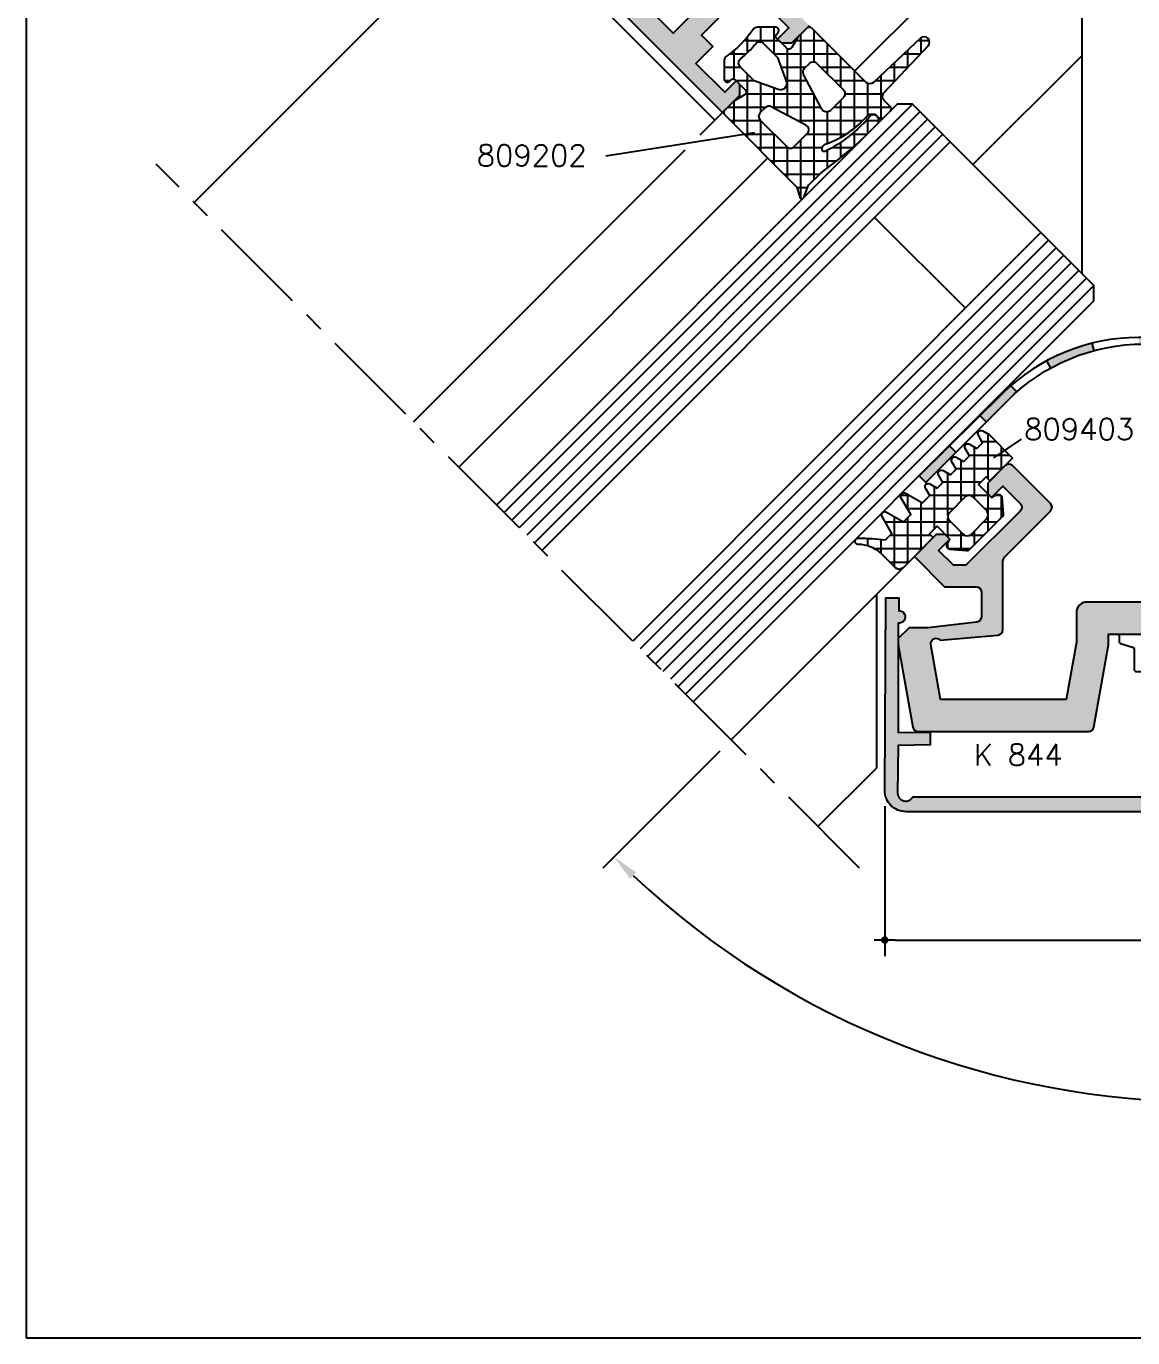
# Model space of a CAD drawing. Extents: x 0 to 4131, y -1600 to 527.
# Drawn here: x 0 to 103.5, y -320 to -197.4 of the extents above; entities that cross this region are included whole.
import ezdxf

# ---------------------------------------------------------------- set-up
doc = ezdxf.new("R2010")
doc.units = 0
doc.header["$LTSCALE"] = 7.5
doc.header["$MEASUREMENT"] = 0
doc.linetypes.add('CENTER', pattern=[2, 1.25, -0.25, 0.25, -0.25])
doc.layers.get('0').update_dxf_attribs({"linetype": 'CONTINUOUS'})
doc.layers.get('DEFPOINTS').update_dxf_attribs({"linetype": 'CONTINUOUS'})
for name, color, linetype in [('ASSI', 1, 'CENTER'), ('FILL', 8, 'CONTINUOUS'), ('FINE', 7, 'CONTINUOUS'), ('GOMMA', 3, 'CONTINUOUS'), ('GROSSA', 4, 'CONTINUOUS'), ('MARCHIO', 7, 'CONTINUOUS'), ('QUOTE', 254, 'CONTINUOUS'), ('TESTO', 2, 'CONTINUOUS'), ('TRATTEGGI', 140, 'CONTINUOUS'), ('VETRO', 6, 'CONTINUOUS'), ('VITERIA', 40, 'CONTINUOUS')]:
    doc.layers.add(name, color=color, linetype=linetype)
doc.styles.get("Standard").update_dxf_attribs({"font": 'romans.shx'})
doc.dimstyles.new('SCALA_1-1$0', dxfattribs={"dimtxt": 2, "dimasz": 1, "dimexe": 1.5, "dimexo": 1.5, "dimgap": 1, "dimtad": 3, "dimdsep": 46, "dimtxsty": 'Standard', "dimblk1": 'PUNTO', "dimblk2": 'PUNTO', "dimsah": 1, "dimcen": 0.09, "dimclrt": 2, "dimadec": 0, "dimazin": 0, "dimtfac": 0.7, "dimtmove": 0, "dimatfit": 3, "dimldrblk": 'PUNTO', "dimfxl": 1, "dimtolj": 2, "dimarcsym": 0})
doc.dimstyles.new('SCALA_1-1$2', dxfattribs={"dimtxt": 2, "dimasz": 2.5, "dimexe": 1.5, "dimexo": 1.5, "dimgap": 1, "dimtad": 3, "dimdec": 0, "dimdsep": 46, "dimtxsty": 'Standard', "dimcen": 0, "dimclrt": 2, "dimaunit": 1, "dimadec": 0, "dimazin": 0, "dimtfac": 0.7, "dimtdec": 4, "dimtmove": 0, "dimatfit": 3, "dimfxl": 1, "dimtolj": 2, "dimarcsym": 0})
pattern_1 = [(90, (6.193382572064079, -320), (-1.25, 2.220446049250313e-16), []), (180, (6.193382572064079, -320), (-2.220446049250313e-16, -1.25), [])]

# ---------------------------------------------------------------- blocks, each defined once
blk = doc.blocks.new('*D109')
at = {"layer": 'DEFPOINTS', "color": 0, "transparency": 16777216}
for p in [(145.2125909436196, -254.8371533728658), (67.33712630085674, -262.6956415871201), (65.92291273848392, -264.1098551494929), (154.4852927202466, -264.1098551494929), (89.98622831255874, -295.2827997031806)]:
    blk.add_point(p, dxfattribs=at)
at = {"layer": 'QUOTE', "color": 0, "lineweight": -2, "transparency": 16777216}
for p, q in [((64.86225256670409, -265.1705153212728), (53.907182429823, -276.1255854581538)), ((155.5459528920265, -265.1705153212728), (166.5010230289078, -276.125585458154))]:
    blk.add_line(p, q, dxfattribs=at)
blk.add_arc((110.2041027293655, -219.8286651586115), 78.11586820745006, 226.8337575418807, 313.166242458119, dxfattribs=at)
at = {"layer": 'QUOTE', "color": 0, "transparency": 16777216}
for points in [[(56.47379528508143, -277.1034830182606), (57.05354629631608, -276.5048736218953), (54.96784260160282, -275.064925286374)], [(163.3546591624147, -276.5048736218955), (163.9344101736493, -277.1034830182608), (165.440362857128, -275.0649252863742)]]:
    blk.add_solid(points, dxfattribs=at)
at = {"layer": 'QUOTE', "color": 2, "transparency": 16777216, "insert": (110.2041027293654, -295.9445333660615), "char_height": 2, "attachment_point": 5}
blk.add_mtext('\\A2;90°', dxfattribs=at)
blk = doc.blocks.new('PUNTO')
blk.add_line((-1, 0), (1, 0))
at = {"const_width": 0.35}
blk.add_lwpolyline([(-0.1750000000000114, 0, 1), (0.1750000000000114, 0, 1)], format="xyb", close=True, dxfattribs=at)
blk = doc.blocks.new('*D110')
at = {"layer": 'DEFPOINTS', "color": 0, "transparency": 16777216}
for p in [(80.28625047728025, -268.8279502957561), (140.2937155042933, -268.8279502957561), (140.2937155042933, -282.8332158283471)]:
    blk.add_point(p, dxfattribs=at)
at = {"layer": 'QUOTE', "color": 0, "lineweight": -2, "transparency": 16777216}
for p, q in [((80.28625047728025, -270.3279502957561), (80.28625047728025, -284.3332158283471)), ((140.2937155042933, -270.3279502957561), (140.2937155042933, -284.3332158283471)), ((81.28625047728025, -282.8332158283471), (139.2937155042933, -282.8332158283471))]:
    blk.add_line(p, q, dxfattribs=at)
at = {"layer": 'QUOTE', "color": 0, "lineweight": -2, "transparency": 16777216, "rotation": 180}
blk.add_blockref('PUNTO', (80.28625047728025, -282.8332158283471), dxfattribs=at)
at = {"layer": 'QUOTE', "color": 0, "lineweight": -2, "transparency": 16777216}
blk.add_blockref('PUNTO', (140.2937155042933, -282.8332158283471), dxfattribs=at)
at = {"layer": 'QUOTE', "color": 2, "transparency": 16777216, "insert": (110.2899829907868, -280.8332158283471), "char_height": 2, "attachment_point": 5}
blk.add_mtext('\\A2;60', dxfattribs=at)

msp = doc.modelspace()

# ---------------------------------------------------------------- hatches: boundary and pattern name
at = {"layer": 'FILL'}
h = msp.add_hatch(color=253, dxfattribs=at)
edge = h.paths.add_edge_path(flags=16)
edge.add_line((82.60410272935997, -183.1057898000312), (82.60410272936008, -175.6205084257928))
edge.add_line((82.60410272936008, -175.6205084257928), (76.06425784408032, -169.0806635405131))
edge.add_line((76.06425784408032, -169.0806635405131), (71.11451037577456, -174.0304110088189))
edge.add_line((71.11451037577456, -174.0304110088189), (80.89699594817341, -183.8128965812178))
edge.add_arc((81.60410272935997, -183.1057898000312), 1.000000000000008, 225, 360)
edge = h.paths.add_edge_path(flags=16)
edge.add_arc((81.60410272936019, -142.3261781519196), 1, 0, 135)
edge.add_line((80.89699594817364, -141.6190713707331), (42.47596720386071, -180.0401001150463))
edge.add_line((42.47596720386071, -180.0401001150463), (52.37618066800223, -189.9403135791877))
edge.add_line((52.37618066800223, -189.9403135791877), (82.60410272936019, -159.7123915172603))
edge.add_line((82.60410272936019, -159.7123915172603), (82.60410272936019, -142.3261781519196))
edge = h.paths.add_edge_path()
edge.add_arc((97.25410272936017, -186.5966627652919), 1, 270, 360)
edge.add_line((98.25410272936017, -186.5966627652919), (98.25410272936017, -179.0966627652918))
edge.add_line((98.25410272936017, -179.0966627652918), (97.75410272936017, -179.0966627652918))
edge.add_arc((97.75410272936017, -180.0966627652918), 1, 90, 180)
edge.add_line((96.75410272936017, -180.0966627652918), (96.75410272936017, -186.0966627652919))
edge.add_line((96.75410272936017, -186.0966627652919), (95.25410272936017, -186.0966627652918))
edge.add_line((95.25410272936017, -186.0966627652918), (95.25410272936017, -185.5966627652919))
edge.add_line((95.25410272936017, -185.5966627652919), (84.60410272935997, -185.4966627652918))
edge.add_line((84.60410272935997, -185.4966627652918), (84.60410272935997, -175.2062948634196))
edge.add_arc((83.60410272935997, -175.2062948634196), 1, 0, 45)
edge.add_line((84.31120951054652, -174.4991880822331), (78.18557818785473, -168.3735567595412))
edge.add_arc((78.89268496904126, -167.6664499783547), 0.9999999999999678, 134.9999999826034, 225, ccw=False)
edge.add_line((78.18557818806943, -166.9593431969535), (84.31120951033182, -160.833711878411))
edge.add_arc((83.60410272935998, -160.1266050970098), 0.9999999999999779, 314.9999999826039, 360.0000000000016)
edge.add_line((84.60410272935997, -160.1266050970097), (84.60410272935974, -140.1611449038939))
edge.add_line((84.60410272935974, -140.1611449038939), (85.1041027293603, -140.1611449038939))
edge.add_line((85.1041027293603, -140.1611449038939), (85.10410272936042, -137.6136932438532))
edge.add_line((85.10410272936042, -137.6136932438532), (82.90237407505344, -137.6136932438532))
edge.add_arc((82.90237407505346, -139.6136932438532), 1.999999999999972, 90.0000000000004, 134.9999999999997)
edge.add_line((81.4881605126804, -138.1994796814801), (41.06175364148754, -178.6258865526732))
edge.add_arc((42.47596720386063, -180.0401001150463), 2.000000000000006, 134.9999999999997, 224.9999999999997)
edge.add_line((41.06175364148754, -181.4543136774194), (65.10410272936019, -205.4966627652918))
edge.add_line((65.10410272936019, -205.4966627652918), (66.73044832608934, -203.8703171685626))
edge.add_line((66.73044832608934, -203.8703171685626), (66.73044832608934, -202.8803676749015))
edge.add_line((66.73044832608934, -202.8803676749015), (66.37689493549601, -202.5268142843082))
edge.add_line((66.37689493549601, -202.5268142843082), (65.31623476371624, -203.587474456088))
edge.add_line((65.31623476371624, -203.587474456088), (62.62922899520731, -200.9004686875793))
edge.add_line((62.62922899520731, -200.9004686875793), (64.22021925287709, -199.3094784299095))
edge.add_line((64.22021925287709, -199.3094784299095), (63.15955908109709, -198.2488182581296))
edge.add_line((63.15955908109709, -198.2488182581296), (65.98798620584336, -195.4203911333834))
edge.add_line((65.98798620584336, -195.4203911333834), (67.0486463776233, -196.4810513051632))
edge.add_line((67.0486463776233, -196.4810513051632), (68.63963663529307, -194.8900610474935))
edge.add_line((68.63963663529307, -194.8900610474935), (71.32664240380177, -197.5770668160024))
edge.add_line((71.32664240380177, -197.5770668160024), (70.265982232022, -198.6377269877822))
edge.add_line((70.265982232022, -198.6377269877822), (70.61953562261533, -198.9912803783755))
edge.add_line((70.61953562261533, -198.9912803783755), (71.60948511627635, -198.9912803783755))
edge.add_line((71.60948511627635, -198.9912803783755), (73.2358307130055, -197.3649347816464))
edge.add_line((73.2358307130055, -197.3649347816464), (67.9325298541064, -192.0616339227474))
edge.add_arc((67.22542307291972, -192.7687407039341), 1.000000000000169, 44.99999999999885, 134.9999999999989)
edge.add_line((66.51831629173307, -192.0616339227474), (60.50790865164754, -198.072041562833))
edge.add_line((60.50790865164754, -198.072041562833), (53.79039423037534, -191.3545271415608))
edge.add_line((53.79039423037534, -191.3545271415608), (69.70029680707285, -175.4446245648635))
edge.add_line((69.70029680707285, -175.4446245648635), (81.7523350075013, -187.4966627652918))
edge.add_line((81.7523350075013, -187.4966627652918), (90.42126001688564, -187.5966627652919))
edge.add_line((90.42126001688564, -187.5966627652919), (91.00410272936017, -187.0138200528173))
edge.add_line((91.00410272936017, -187.0138200528173), (91.58694544183493, -187.5966627652919))
edge.add_line((91.58694544183493, -187.5966627652919), (97.25410272936017, -187.5966627652919))
h = msp.add_hatch(dxfattribs=at)
h.set_pattern_fill('ANSI37', color=137, scale=10, angle=45, style=0)
h.set_pattern_definition(pattern_1)
h.paths.add_polyline_path([(78.68055292814185, -205.7795054777666, -0.4142135623731505), (79.5290810655658, -205.7795054777666), (79.74121309992165, -205.9916375121226, 0.4142135623731228), (80.16547716863366, -205.9916375121225), (80.80187327170154, -205.3552414090546, 0.4142135623730328), (80.80187327170151, -204.9309773403427), (80.22548904980616, -204.3545931184473, -0.4052432957209233), (80.21479530185411, -203.6585137842213), (84.34810092558632, -199.2630956438898, 0.9697392325154671), (83.64132784340819, -198.5563225617117), (79.2459097030767, -202.6896281854439, -0.4052432957209527), (78.54983036885065, -202.6789344374918), (73.44796274736154, -197.5770668160026, 0.4142135623730605), (73.02369867864957, -197.5770668160026), (72.14625764607251, -198.4545078485797), (71.58645002493725, -199.4241230908502, -0.4931454260313687), (71.11451036944578, -199.4862551252062), (70.14040866165118, -198.5121534174116, -0.3888787318529054), (70.12862112926467, -198.2421745392371), (70.31880083085929, -198.0155271966231, 0.6370702608073893), (70.08898749792357, -197.5226909137172), (68.38020433863386, -197.5226909137171, 0.245419911510869), (67.96984908783014, -197.7370187797281, -0.08886043818028097), (65.47618675153731, -200.2306811160209, 0.245419911510869), (65.26185888552635, -200.6410363668246), (65.26185888552635, -202.3498195299913, 0.6370702608073868), (65.75469516843228, -202.579632862927), (65.98134248695055, -202.3894531815512, -0.3888787318529585), (66.25132136512514, -202.4012407139376), (67.22542307291985, -203.3753424217323, -0.4931454260312704), (67.16329103856384, -203.8472820772236), (66.22788011850758, -204.387341823721, 0.06554346281530475), (66.16574808415157, -204.4350174105004), (65.31623476371612, -205.2845307309358, 0.4142135623730882), (65.31623476371612, -205.7087947996477), (72.07791679225332, -212.4704768281851), (72.33602886709099, -213.3991074616786, 0.7195149494985242), (72.7147761423841, -213.418927699475), (73.16004323661278, -212.2899646629567), (74.30180524533591, -211.1482026542336, 0.0438089134303663), (79.5790193396069, -206.5849223043577, 1.011468768470254), (78.89096108634334, -205.8593564482422, -0.0977940455191477), (74.70844460112295, -209.1249635314589, -0.5226703353464226), (74.41897533610805, -208.9698321732365, -0.3865361286483857), (74.81091754708223, -208.4232542258168, 0.128677634309053)])
h.paths.add_polyline_path([(74.40683782810063, -205.177333705681), (72.69760360313256, -201.9368204623433, -0.3288304544284904), (72.78630097634644, -201.3499984242383), (73.23583071300547, -200.9004686875792, -0.4142135623730941), (73.94293749419202, -200.9004686875792), (76.41781122834502, -203.3753424217322, -0.4142135623730986), (76.41781122834496, -204.0824492029188), (75.202641982501, -205.2976184487625, -0.5050829045456721)], flags=16)
h.paths.add_polyline_path([(73.03678639647634, -207.4634740347871), (71.8216171506327, -208.6786432806311, -0.4142135623731152), (71.11451036944615, -208.6786432806311), (68.63963663529316, -206.2037695464781, -0.4142135623730941), (68.63963663529316, -205.4966627652915), (69.0891663719521, -205.0471330286326, -0.3288304544284982), (69.67598841005719, -204.9584356554187), (72.91650165339485, -206.6676698803868, -0.5050829045456721)], flags=16)
h.paths.add_polyline_path([(70.31127318781088, -203.3411328721429), (68.07395121034389, -202.5268142843079), (66.76479562506566, -201.2176586990304, -0.4410091218321674), (66.79823830267179, -200.4800100970231, 0.04533686841581842), (68.21917804473685, -199.0590703549585, -0.441009121832057), (68.9568266467439, -199.0256276773521), (70.26598223202183, -200.3347832626301), (71.08030084262114, -202.572105212345, -0.6370702585280285)], flags=16)
h = msp.add_hatch(color=256, dxfattribs=at)
h.paths.add_polyline_path([(134.0564440045656, -236.645855702802), (133.4637423732136, -237.238557334154), (136.2921694979597, -240.0669844589003), (136.9028296697396, -239.4563242871204)])
h.paths.add_polyline_path([(129.0648294866718, -231.7172278084122, 0.01369549025442223), (128.344580802322, -231.0440104060607), (127.7806987577927, -231.60789245059, -0.01604170369000387), (128.6229681037838, -232.3977830647243), (130.6353152484674, -234.4101302094078), (131.2100583393916, -233.8353871184836)])
h.paths.add_polyline_path([(120.7188494468362, -227.0470757273139), (120.5489033393845, -227.7377319187314, -0.06095876232866487), (124.604400683539, -229.3730183160384), (124.9738717559236, -228.6891447683289, 0.0636017682617765)])
h.paths.add_polyline_path([(116.3817093205294, -226.5257051260821), (112.6475529785001, -226.5257051260821), (112.6475529785, -227.1257051260821), (115.8950460424259, -227.1257051260821, -0.006777121016599684), (116.3829315266864, -227.1323183477613)])
h.paths.add_polyline_path([(107.7606524802306, -226.5257051260821), (104.0264961382013, -226.5257051260821), (104.0252739320442, -227.1323183477614, -0.006777121016600479), (104.5131594163048, -227.1257051260821), (107.7606524802306, -227.1257051260821)])
h.paths.add_polyline_path([(99.68935601189446, -227.047075727314, 0.06360176826177646), (95.4343337028071, -228.6891447683289), (95.80380477519171, -229.3730183160385, -0.06095876232866458), (99.85930211934618, -227.7377319187314)])
h.paths.add_polyline_path([(91.78523735494687, -232.3977830647243, -0.01604170369000344), (92.62750670093794, -231.60789245059), (92.06362465640865, -231.0440104060607, 0.01369549025442181), (91.34337597205888, -231.7172278084122), (89.1981471193391, -233.8353871184836), (89.77289021026331, -234.4101302094078)])
h.paths.add_polyline_path([(86.9444630855171, -237.238557334154), (86.35176145416511, -236.645855702802), (83.50537578899105, -239.4563242871204), (84.11603596077094, -240.0669844589003)])
h = msp.add_hatch(dxfattribs=at)
h.set_pattern_fill('ANSI37', color=137, scale=10, angle=45, style=0)
h.set_pattern_definition(pattern_1)
edge = h.paths.add_edge_path(flags=16)
edge.add_arc((86.6807608720186, -243.2514127769244), 0.500000000000004, 135, 225)
edge.add_line((86.32720748142532, -243.6049661675176), (87.57958612895874, -244.8573448150511))
edge.add_arc((88.00900455882504, -244.4470934517595), 0.593890872965251, 223.6923415076158, 305.9188006769171)
edge.add_line((88.35740358826394, -244.9280554931697), (89.84232782875569, -243.4431312526779))
edge.add_arc((89.36136578734548, -243.094732223239), 0.5938908729652602, 324.0811993230829, 406.3076584923842)
edge.add_line((89.77161715063704, -242.6653137933727), (88.51923850310362, -241.4129351458393))
edge.add_arc((88.16568511251035, -241.7664885364326), 0.500000000000004, 45, 135)
edge.add_line((87.81213172191707, -241.4129351458393), (86.32720748142532, -242.8978593863311))
edge = h.paths.add_edge_path()
edge.add_line((90.04547902006851, -235.5852651384641), (92.24649088478992, -237.7862770031855))
edge.add_line((92.24649088478992, -237.7862770031855), (90.12517054123049, -239.9075973467453))
edge.add_line((90.12517054123049, -239.9075973467453), (89.77161715063704, -239.5540439561518))
edge.add_line((89.77161715063704, -239.5540439561518), (89.06451036945049, -240.2611507373384))
edge.add_line((89.06451036945049, -240.2611507373384), (90.26659189746766, -241.4632322653556))
edge.add_line((90.26659189746766, -241.4632322653556), (90.7396661022139, -241.1901027458987))
edge.add_arc((90.8675387151171, -241.5736714102532), 0.4043220565408465, 18.859431768074785, 108.4371524285441, ccw=False)
edge.add_line((91.25015452821918, -241.4429753316217), (91.35910346410282, -243.0170761552169))
edge.add_arc((91.06383576709452, -243.0701514517629), 0.3000000000000506, -44.999999999984595, 10.190273144274215, ccw=False)
edge.add_line((91.27596780145058, -243.2822834861189), (88.19564602167458, -246.3626052658948))
edge.add_arc((87.98351398731842, -246.1504732315389), 0.3000000000000949, 255.000000000033, 315.00000000003456, ccw=False)
edge.add_line((87.9058682737878, -246.4402509794257), (86.35724766720767, -246.3358821926333))
edge.add_arc((86.4879437458392, -245.9532663795312), 0.404322056540851, 161.5628475714566, 251.14056823192328, ccw=False)
edge.add_line((86.10437508148465, -245.825393766628), (86.37750460094156, -245.3523195618816))
edge.add_line((86.37750460094156, -245.3523195618816), (85.1754230729245, -244.1502380338645))
edge.add_line((85.1754230729245, -244.1502380338645), (84.46831629173795, -244.8573448150511))
edge.add_line((84.46831629173795, -244.8573448150511), (84.82186968233128, -245.2108982056443))
edge.add_line((84.82186968233128, -245.2108982056443), (81.99344255758507, -248.0393253303905))
edge.add_arc((81.6398891669918, -247.6857719397972), 0.500000000000004, 225, 315, ccw=False)
edge.add_line((81.28633577639852, -248.0393253303905), (79.88243107383067, -246.6354206278226))
edge.add_arc((77.71945981201769, -249.2400102825501), 3.385606585080767, 50.29219703358677, 87.86498076576592)
edge.add_arc((77.81534343962751, -245.5582824872807), 0.3000000000000289, 88.10219254938721, 275.7862816265355, ccw=False)
edge.add_arc((77.59308343795728, -268.5625540125064), 23.30526370252786, 83.16378086312142, 89.4291410530812, ccw=False)
edge.add_line((80.3671472202181, -245.4229799806381), (80.95675579381526, -244.8333714070411))
edge.add_line((80.95675579381526, -244.8333714070411), (80.03657866160205, -243.2395778620847))
edge.add_arc((80.29638628273734, -243.0895778620847), 0.299999999999978, 59.99999999999318, 210.0000000000068, ccw=False)
edge.add_line((80.44638628273736, -242.8297702409494), (82.04017982769375, -243.7499473731626))
edge.add_line((82.04017982769375, -243.7499473731626), (82.72452274678159, -243.0656044540746))
edge.add_line((82.72452274678159, -243.0656044540746), (81.80434561456838, -241.4718109091183))
edge.add_arc((82.06415323570367, -241.3218109091183), 0.299999999999978, 59.99999999999318, 210.0000000000068, ccw=False)
edge.add_line((82.21415323570369, -241.0620032879829), (83.80794678066007, -241.9821804201962))
edge.add_line((83.80794678066007, -241.9821804201962), (84.49228969974803, -241.2978375011083))
edge.add_line((84.49228969974803, -241.2978375011083), (84.08975065773978, -240.60061942832))
edge.add_arc((84.34955827887514, -240.45061942832), 0.300000000000013, 59.99999999998653, 209.9999999999967, ccw=False)
edge.add_line((84.49955827887521, -240.1908118071846), (85.19677635166346, -240.5933508491928))
edge.add_line((85.19677635166346, -240.5933508491928), (85.72972656682447, -240.0604006340319))
edge.add_line((85.72972656682447, -240.0604006340319), (85.32718752481622, -239.3631825612435))
edge.add_arc((85.5869951459516, -239.2131825612435), 0.300000000000066, 59.99999999999659, 210.0000000000034, ccw=False)
edge.add_line((85.73699514595165, -238.9533749401081), (86.4342132187399, -239.3559139821163))
edge.add_line((86.4342132187399, -239.3559139821163), (86.96716343390091, -238.8229637669553))
edge.add_line((86.96716343390091, -238.8229637669553), (86.56462439189266, -238.1257456941671))
edge.add_arc((86.82443201302804, -237.975745694167), 0.300000000000066, 59.99999999999659, 210.0000000000034, ccw=False)
edge.add_line((86.97443201302809, -237.7159380730317), (87.67165008581645, -238.1184771150399))
edge.add_line((87.67165008581645, -238.1184771150399), (88.20460030097735, -237.5855268998789))
edge.add_line((88.20460030097735, -237.5855268998789), (87.8020612589691, -236.8883088270906))
edge.add_arc((88.06186888010448, -236.7383088270906), 0.300000000000066, 59.99999999999659, 210.0000000000034, ccw=False)
edge.add_line((88.21186888010453, -236.4785012059552), (88.90908695289289, -236.8810402479635))
edge.add_line((88.90908695289289, -236.8810402479635), (89.44203716805379, -236.3480900328024))
edge.add_line((89.44203716805379, -236.3480900328024), (89.03949812604566, -235.6508719600142))
edge.add_arc((89.29930574718098, -235.5008719600141), 0.300000000000031, 60.0000000000033, 210.0000000000135, ccw=False)
edge.add_line((89.44930574718097, -235.2410643388788), (90.04547902006851, -235.5852651384641))
msp.add_hatch(color=253, dxfattribs=at).paths.add_polyline_path([(137.0063043700382, -263.3428787209848, 0.3639702342662042), (137.4987082465443, -262.9297028098182), (138.8541027293654, -255.2428787209845), (138.8541027293654, -254.650360118743), (137.8466213316069, -253.6428787209845), (136.0899460628418, -253.6428787209845), (131.5333985677399, -253.1242284600641, -0.3813941841837299), (131.0899460628416, -252.6274363699524), (131.0899460628415, -250.3070922833577, -0.4142135623731096), (131.5899460628415, -249.8070922833577), (134.5256756046192, -249.8070922833577), (137.3541027293654, -246.9786651586115), (135.3034930639243, -244.9280554931705), (134.4549649265004, -244.9280554931705), (134.0307008577885, -245.3523195618824), (135.0913610295685, -246.4129797336621), (133.6972484798729, -247.8070922833577), (132.5256756046192, -247.8070922833577), (127.4546077927535, -242.7360244714923, -0.414213562373095), (127.4546077927535, -242.0289176903058), (129.0809533894827, -240.4025720935765), (130.1416135612625, -241.4632322653564), (130.4951669518559, -241.1096788747629), (130.4951669518559, -240.1197293811022), (128.8688213685948, -238.4933837851295, 0.4142135629764006), (128.16171458668, -238.4933837830944), (124.6261806681249, -242.0289176885805, 0.4142135628956156), (124.6261806674488, -242.7360244703977), (128.7970528440735, -246.9068966475584, -0.1989123673629611), (129.0899460628415, -247.6140034286995), (129.0899460628415, -253.8375896529903, 0.389620444889014), (129.5476516708576, -254.3357976260365), (134.9473602140326, -254.794195327559, -0.755455697029795), (135.8129538337852, -255.2137797138073), (134.9085552920948, -260.3428787209848), (123.1496501666357, -260.3428787209848), (122.2041027293653, -254.9804127304066), (122.2041027293653, -252.2428787209844, 0.4142135623730859), (121.2041027293653, -251.2428787209844), (110.2041027293653, -251.2428787209841), (99.20410272936526, -251.2428787209844, 0.4142135623730857), (98.20410272936527, -252.2428787209844), (98.20410272936527, -254.9804127304066), (97.25855529209485, -260.3428787209848), (85.49965016663583, -260.3428787209848), (84.59525162494543, -255.2137797138073, -0.7554556970297853), (85.46084524469796, -254.794195327559), (90.86055378787297, -254.3357976260365, 0.3896204448890148), (91.31825939588902, -253.8375896529903), (91.31825939588902, -247.6140034286997, -0.1989123673796542), (91.61115261470248, -246.9068966475131), (95.78202479072326, -242.7360244714922, 0.4142135623730833), (95.78202479072326, -242.0289176903058), (92.24649088479062, -238.493383784373, 0.4142135623730893), (91.53938410360405, -238.493383784373), (89.91303850687467, -240.1197293811022), (89.91303850687478, -241.1096788747629), (90.26659189746812, -241.4632322653564), (91.32725206924789, -240.4025720935765), (92.9535976659771, -242.0289176903057, -0.4142135623730951), (92.9535976659771, -242.7360244714922), (87.88252985411162, -247.8070922833577), (86.71095697885784, -247.8070922833577), (85.31684442916224, -246.4129797336621), (86.37750460094202, -245.3523195618824), (85.95324053223027, -244.9280554931705), (85.10471239480643, -244.9280554931705), (83.05410272936541, -246.9786651586115), (85.88252985411162, -249.8070922833577), (88.81825939588902, -249.8070922833577, -0.4142135623730951), (89.31825939588902, -250.3070922833577), (89.31825939588902, -252.6274363699522, -0.3813941841837436), (88.87480689099067, -253.1242284600641), (84.31825939588903, -253.6428787209845), (82.56158412712381, -253.6428787209845), (81.55410272936541, -254.650360118743), (81.55410272936541, -255.2428787209845), (82.90949721218652, -262.9297028098183, 0.3639702342662014), (83.40190108869257, -263.3428787209848), (99.35630437003805, -263.3428787209848, 0.3639702342662036), (99.84870824654415, -262.9297028098183), (101.2041027293653, -255.2428787209845), (101.2041027293653, -254.2428787209844), (109.7041027293654, -254.2428787209841), (110.2041027293653, -253.7428787209841), (110.7041027293652, -254.2428787209841), (119.2041027293653, -254.2428787209844), (119.2041027293653, -255.2428787209845), (120.5594972121865, -262.9297028098183, 0.3639702342661999), (121.0519010886926, -263.3428787209848)])
h = msp.add_hatch(color=253, dxfattribs=at)
edge = h.paths.add_edge_path()
edge.add_line((139.0542591961914, -264.6385890746259), (136.0540658724604, -264.5896464223983))
edge.add_line((136.0540658724604, -264.5896464223983), (136.0497914947832, -263.3894170327522))
edge.add_line((136.0497914947832, -263.3894170327522), (139.049984818514, -263.4383596849799))
edge.add_line((139.049984818514, -263.4383596849799), (139.0334433657685, -253.2136470315678))
edge.add_arc((138.9583520878597, -252.6354279159037), 0.5830746485119124, 89.06540732658272, 277.39938868358115, ccw=False)
edge.add_line((138.9678626161056, -252.0524308356454), (138.9877118806177, -250.8356673755623))
edge.add_line((138.9877118806177, -250.8356673755623), (140.1875522408452, -250.8552405707345))
edge.add_line((140.1875522408452, -250.8552405707345), (140.2937155042933, -268.8279502957561))
edge.add_arc((138.2937503950216, -268.839763919079), 2.000000000000044, -89.9999999999992, 0.338437346636681, ccw=False)
edge.add_line((138.2937503950216, -270.839763919079), (82.28621558655192, -270.839763919079))
edge.add_arc((82.28621558655193, -268.839763919079), 2.000000000000036, 179.6615626533633, 269.9999999999996, ccw=False)
edge.add_line((80.28625047728025, -268.8279502957561), (80.39241374072839, -250.8552405707345))
edge.add_line((80.39241374072839, -250.8552405707345), (81.59225410095581, -250.8356673755623))
edge.add_line((81.59225410095581, -250.8356673755623), (81.61210336546793, -252.0524308356454))
edge.add_arc((81.62161389371389, -252.6354279159037), 0.5830746485119179, -97.39938868358121, 90.93459267341728, ccw=False)
edge.add_line((81.54652261580503, -253.2136470315678), (81.52998116305952, -263.4383596849799))
edge.add_line((81.52998116305952, -263.4383596849799), (84.53017448679037, -263.3894170327522))
edge.add_line((84.53017448679037, -263.3894170327522), (84.52590010911314, -264.5896464223983))
edge.add_line((84.52590010911314, -264.5896464223983), (81.52570678538217, -264.6385890746259))
edge.add_line((81.52570678538217, -264.6385890746259), (81.48998299078818, -269.089763919079))
edge.add_arc((82.23998299078752, -269.0897639190764), 0.7499999999993463, 180.0000000001954, 332.1818607152047)
edge.add_line((82.90330794885716, -269.4397639190778), (137.6766580327164, -269.439763919083))
edge.add_arc((138.3399829907854, -269.089763919079), 0.7499999999999868, 207.8181392849953, 360.0000000000044)
edge.add_line((139.0899829907854, -269.089763919079), (139.0542591961914, -264.6385890746259))

# ---------------------------------------------------------------- linework, layer by layer
at = {"layer": 'ASSI'}
msp.add_line((77.93394710096138, -276.1208895119704), (12.14263764599411, -210.3295800570032), dxfattribs=at)
at = {"layer": 'FINE'}
for p, q in [((43.8908992937637, -185.6976728920687), (15.70081488741169, -213.8877572984208)), ((77.47847140012445, -201.6075754687656), (90.48938410359814, -188.5966627652919)), ((98.70410272936527, -188.5966627652919), (98.70410272936527, -220.5235127722272)), ((88.53281334962587, -210.3522233924877), (98.70410272936525, -200.1809340127484)), ((63.01145041325247, -207.5893150813992), (65.10410272936005, -205.4966627652917)), ((36.20691154182133, -234.3938539528304), (61.60795007198435, -208.9928154226673)), ((40.44955222894046, -238.6364946399495), (69.34674341647916, -209.7393034524108)), ((99.85930211934618, -227.7377319187314), (99.68935601189446, -227.047075727314)), ((95.80380477519171, -229.3730183160385), (95.4343337028071, -228.6891447683289)), ((92.62750670093794, -231.6078924505901), (92.06362465640865, -231.0440104060608)), ((89.77289021026331, -234.4101302094078), (89.19814711933913, -233.8353871184837)), ((90.48388761825407, -237.7762656641145), (93.07565757847982, -236.0342191817844)), ((86.94446308551716, -237.2385573341541), (86.35176145416511, -236.645855702802)), ((65.92291273848392, -264.1098551494929), (83.05410272936518, -246.9786651586115)), ((79.50169482081142, -250.5310730671653), (79.5016948208114, -266.7594962608014)), ((74.03712433530194, -272.2240667463109), (79.5016948208114, -266.7594962608014))]:
    msp.add_line(p, q, dxfattribs=at)
msp.add_lwpolyline([(43.89089929376372, -185.6976728920687), (64.39699594817364, -206.2037695464784)], dxfattribs=at)
msp.add_lwpolyline([(104.5131594163048, -227.1257051260821), (115.8950460424259, -227.1257051260821, -0.1989123673796587), (128.6229681037838, -232.3977830647243), (136.2921694979598, -240.0669844589003), (136.9028296697396, -239.4563242871204), (129.0648294866718, -231.7172278084122, 0.1972627789499062), (116.4179757750669, -226.5257051260821), (103.9902296836639, -226.5257051260821, 0.1972627789499062), (91.34337597205888, -231.7172278084122), (83.5053757889911, -239.4563242871204), (84.11603596077094, -240.0669844589003), (91.78523735494687, -232.3977830647243, -0.1989123673796587)], format="xyb", close=True, dxfattribs=at)
at = {"layer": 'GOMMA'}
for points in [[(71.58645002493725, -199.4241230908502, -0.4931454260313097), (71.11451036944584, -199.4862551252064), (70.14040866165118, -198.5121534174116, -0.3888787318529617), (70.12862112926467, -198.2421745392371), (70.31880083085929, -198.0155271966231, 0.6370702608074126), (70.08898749792357, -197.5226909137172), (68.38020433863386, -197.5226909137171, 0.245419911510869), (67.96984908783014, -197.7370187797281, -0.08886043818028098), (65.47618675153731, -200.2306811160209, 0.245419911510869), (65.26185888552635, -200.6410363668246), (65.26185888552635, -202.3498195299913, 0.6370702608073866), (65.75469516843228, -202.579632862927), (65.98134248695055, -202.3894531815512, -0.3888787318529379), (66.25132136512514, -202.4012407139376), (67.22542307291985, -203.3753424217323, -0.4931454260312896), (67.16329103856384, -203.8472820772236), (66.22788011850758, -204.387341823721, 0.06554346281524528), (66.16574808415163, -204.4350174105004), (65.31623476371612, -205.2845307309358, 0.4142135623730882), (65.31623476371612, -205.7087947996477), (72.07791679225326, -212.470476828185), (72.33602886709099, -213.3991074616786, 0.7195149494985749), (72.7147761423841, -213.418927699475), (73.16004323661281, -212.2899646629567), (74.30180524533591, -211.1482026542336, 0.04380891343036632), (79.5790193396069, -206.5849223043577, 1.011468768470285), (78.89096108634334, -205.8593564482422, -0.09779404551914772), (74.70844460112295, -209.1249635314589, -0.5226703353464227), (74.41897533610805, -208.9698321732365, -0.3865361286483857), (74.81091754708223, -208.4232542258168, 0.128677634309053), (78.68055292814185, -205.7795054777666, -0.414213562373095), (79.52908106556575, -205.7795054777666), (79.74121309992165, -205.9916375121226, 0.414213562373095), (80.16547716863363, -205.9916375121225), (80.80187327170154, -205.3552414090546, 0.4142135623730466), (80.80187327170151, -204.9309773403427), (80.22548904980616, -204.3545931184473, -0.4052432957209716), (80.21479530185417, -203.6585137842213), (84.34810092558632, -199.2630956438898, 0.9697392325154702), (83.64132784340819, -198.5563225617117), (79.2459097030767, -202.6896281854439, -0.4052432957209527), (78.54983036885065, -202.6789344374918), (73.44796274736154, -197.5770668160026, 0.4142135623730881), (73.02369867864957, -197.5770668160026), (72.14625764607251, -198.4545078485797)], [(66.79823830267179, -200.4800100970231, 0.04533686841581842), (68.21917804473685, -199.0590703549585, -0.4410091218320485), (68.9568266467439, -199.0256276773521), (70.2659822320218, -200.33478326263), (71.08030084262114, -202.572105212345, -0.6370702608074954), (70.3112731841542, -203.341132870812), (68.07395121034386, -202.5268142843079), (66.76479562506566, -201.2176586990304, -0.4410091218321674)], [(72.78630097634647, -201.3499984242383), (73.23583071300547, -200.9004686875792, -0.4142135623730941), (73.94293749419202, -200.9004686875792), (76.41781122834502, -203.3753424217322, -0.4142135623731153), (76.41781122834493, -204.0824492029189), (75.202641982501, -205.2976184487625, -0.5050829045456721), (74.40683782810063, -205.177333705681), (72.69760360313256, -201.9368204623433, -0.3288304544284983)], [(69.0891663719521, -205.0471330286326), (68.63963663529316, -205.4966627652915, 0.4142135623730941), (68.63963663529316, -206.2037695464781), (71.11451036944615, -208.6786432806311, 0.4142135623731153), (71.8216171506327, -208.6786432806311), (73.03678639647634, -207.4634740347871, 0.5050829045456721), (72.91650165339485, -206.6676698803868), (69.67598841005719, -204.9584356554187, 0.3288304544284983)], [(90.04547902006851, -235.5852651384641), (92.24649088478992, -237.7862770031855), (90.12517054123049, -239.9075973467453), (89.77161715063704, -239.5540439561518), (89.06451036945049, -240.2611507373384), (90.26659189746766, -241.4632322653556), (90.7396661022139, -241.1901027458987, -0.4120565348848838), (91.25015452821918, -241.4429753316217), (91.35910346410282, -243.0170761552169, -0.2455785569891666), (91.27596780145058, -243.2822834861189), (88.19564602167458, -246.3626052658948, -0.2679491924311319), (87.9058682737878, -246.4402509794257), (86.35724766720767, -246.3358821926333, -0.4120565348848713), (86.10437508148465, -245.825393766628), (86.37750460094156, -245.3523195618816), (85.1754230729245, -244.1502380338645), (84.46831629173795, -244.8573448150511), (84.82186968233128, -245.2108982056443), (81.99344255758507, -248.0393253303905, -0.4142135623730951), (81.28633577639852, -248.0393253303905), (79.88243107383067, -246.6354206278226, 0.1654269208915609), (77.84558886639337, -245.8567539501708, -1.069409511220921), (77.82527851928666, -245.2584470420909, -0.02734460341434418), (80.3671472202181, -245.4229799806381), (80.95675579381526, -244.8333714070411), (80.03657866160205, -243.2395778620847, -0.7673269879790295), (80.44638628273736, -242.8297702409494), (82.04017982769375, -243.7499473731626), (82.72452274678159, -243.0656044540746), (81.80434561456838, -241.4718109091183, -0.7673269879790295), (82.21415323570369, -241.0620032879829), (83.80794678066007, -241.9821804201962), (84.49228969974803, -241.2978375011083), (84.08975065773978, -240.60061942832, -0.7673269879790295), (84.49955827887521, -240.1908118071846), (85.19677635166346, -240.5933508491928), (85.72972656682447, -240.0604006340319), (85.32718752481622, -239.3631825612435, -0.7673269879790295), (85.73699514595165, -238.9533749401081), (86.4342132187399, -239.3559139821163), (86.96716343390091, -238.8229637669553), (86.56462439189266, -238.1257456941671, -0.7673269879790295), (86.97443201302809, -237.7159380730317), (87.67165008581645, -238.1184771150399), (88.20460030097735, -237.5855268998789), (87.8020612589691, -236.8883088270906, -0.7673269879790295), (88.21186888010453, -236.4785012059552), (88.90908695289289, -236.8810402479635), (89.44203716805379, -236.3480900328024), (89.03949812604566, -235.6508719600142, -0.7673269879790295), (89.44930574718097, -235.2410643388788)], [(86.32720748142532, -242.8978593863311, 0.4142135623730965), (86.32720748142532, -243.6049661675176), (87.57958612895874, -244.8573448150511, 0.3750113389037734), (88.35740358826394, -244.9280554931697), (89.84232782875569, -243.4431312526779, 0.3750113389037745), (89.77161715063704, -242.6653137933727), (88.51923850310362, -241.4129351458393, 0.4142135623730951), (87.81213172191707, -241.4129351458393)]]:
    msp.add_lwpolyline(points, format="xyb", close=True, dxfattribs=at)
at = {"layer": 'GROSSA'}
for points in [[(41.06175364148754, -181.4543136774194), (65.10410272936019, -205.4966627652918), (66.73044832608934, -203.8703171685626), (66.73044832608934, -202.8803676749015), (66.37689493549601, -202.5268142843082), (65.31623476371624, -203.587474456088), (62.62922899520731, -200.9004686875793), (64.22021925287709, -199.3094784299095), (63.15955908109709, -198.2488182581296), (65.98798620584336, -195.4203911333834)], [(66.51831629173307, -192.0616339227474), (60.50790865164754, -198.072041562833), (53.79039423037534, -191.3545271415608)], [(68.63963663529307, -194.8900610474935), (71.32664240380177, -197.5770668160024), (70.265982232022, -198.6377269877822), (70.61953562261533, -198.9912803783755), (71.60948511627635, -198.9912803783755), (73.2358307130055, -197.3649347816464)]]:
    msp.add_lwpolyline(points, dxfattribs=at)
msp.add_lwpolyline([(110.2041027293653, -251.2428787209841), (99.20410272936527, -251.2428787209844, 0.4142135623730825), (98.20410272936527, -252.2428787209844), (98.20410272936527, -254.9804127304066), (97.25855529209485, -260.3428787209848), (85.49965016663583, -260.3428787209848), (84.59525162494543, -255.2137797138073, -0.7554556970297701), (85.46084524469796, -254.794195327559), (90.86055378787302, -254.3357976260365, 0.3896204448890086), (91.31825939588902, -253.8375896529903), (91.31825939588902, -247.6140034286995, -0.1989123673796566), (91.61115261470258, -246.906896647513), (95.78202479072326, -242.7360244714922, 0.4142135623730951), (95.78202479072326, -242.0289176903057), (92.2464908847906, -238.493383784373, 0.4142135623730834), (91.53938410360405, -238.493383784373), (89.91303850687467, -240.1197293811022), (89.91303850687478, -241.1096788747629), (90.26659189746812, -241.4632322653564), (91.32725206924789, -240.4025720935765), (92.95359766597716, -242.0289176903057, -0.4142135623730951), (92.95359766597704, -242.7360244714923), (87.88252985411162, -247.8070922833577), (86.71095697885784, -247.8070922833577), (85.31684442916224, -246.4129797336621), (86.37750460094202, -245.3523195618824), (85.95324053223027, -244.9280554931705), (85.10471239480643, -244.9280554931705), (83.05410272936541, -246.9786651586115), (85.88252985411162, -249.8070922833577), (88.81825939588902, -249.8070922833577, -0.4142135623730951), (89.31825939588902, -250.3070922833577), (89.31825939588902, -252.6274363699523, -0.381394184183741), (88.87480689099067, -253.1242284600641), (84.31825939588902, -253.6428787209845), (82.56158412712381, -253.6428787209845), (81.55410272936541, -254.650360118743), (81.55410272936541, -255.2428787209845), (82.90949721218652, -262.9297028098183, 0.3639702342662013), (83.40190108869257, -263.3428787209848), (99.35630437003812, -263.3428787209848, 0.3639702342662013), (99.84870824654416, -262.9297028098182), (101.2041027293653, -255.2428787209845), (101.2041027293653, -254.2428787209844), (109.7041027293654, -254.2428787209841)], format="xyb", dxfattribs=at)
msp.add_lwpolyline([(139.0542591961914, -264.6385890746259), (136.0540658724604, -264.5896464223983), (136.0497914947832, -263.3894170327522), (139.049984818514, -263.4383596849799), (139.0334433657685, -253.2136470315678, -1.075506706590483), (138.9678626161056, -252.0524308356454), (138.9877118806177, -250.8356673755623), (140.1875522408452, -250.8552405707345), (140.2937155042933, -268.8279502957561, -0.4159446976628286), (138.2937503950216, -270.839763919079), (82.28621558655192, -270.839763919079, -0.4159446976628286), (80.28625047728025, -268.8279502957561), (80.39241374072839, -250.8552405707345), (81.59225410095581, -250.8356673755623), (81.61210336546793, -252.0524308356454, -1.075506706590483), (81.54652261580503, -253.2136470315678), (81.52998116305952, -263.4383596849799), (84.53017448679037, -263.3894170327522), (84.52590010911314, -264.5896464223983), (81.52570678538217, -264.6385890746259), (81.48998299078818, -269.089763919079, 0.7825643051266636), (82.90330794885716, -269.4397639190778), (137.6766580327164, -269.439763919083, 0.7825643051266636), (139.0899829907854, -269.089763919079)], format="xyb", close=True, dxfattribs=at)
at = {"layer": 'MARCHIO'}
msp.add_lwpolyline([(-5.878304635907295e-14, -320), (209.9999999999999, -320), (209.9999999999999, -23), (-5.878304635907295e-14, -23)], close=True, dxfattribs=at)
at = {"layer": 'QUOTE'}
msp.add_line((68.09699152977595, -207.3813473751801), (54.197667100763, -209.5662147478168), dxfattribs=at)
at = {"layer": 'TRATTEGGI'}
for p, q in [((82.87595910013371, -204.6953691429956), (44.69219291606015, -242.8791353270692)), ((83.58306588132027, -205.4024759241821), (45.39929969724668, -243.5862421082557)), ((84.29017266250682, -206.1095827053687), (46.10640647843323, -244.2933488894423)), ((84.99727944369337, -206.8166894865552), (46.81351325961975, -245.0004556706288)), ((85.70438622487993, -207.5237962677417), (47.52062004080631, -245.7075624518154)), ((95.60388116149159, -217.4232912043536), (57.42011497741805, -255.6070573884271)), ((96.31098794267814, -218.1303979855401), (58.12722175860461, -256.3141641696136)), ((97.01809472386469, -218.8375047667267), (58.83432853979116, -257.0212709508002)), ((97.72520150505125, -219.5446115479132), (59.54143532097771, -257.7283777319867)), ((98.4323082862378, -220.2517183290997), (60.24854210216424, -258.4354845131733)), ((99.13941506742418, -220.9588251102861), (60.95564888335076, -259.1425912943598)), ((99.84652184861073, -221.6659318914727), (61.66275566453731, -259.8496980755464))]:
    msp.add_line(p, q, dxfattribs=at)
at = {"layer": 'VETRO'}
for p, q in [((86.41149300606648, -208.2309030489283), (48.22772682199286, -246.4146692330019)), ((79.340425194201, -215.3019708607938), (87.82570656843956, -223.7872522350325)), ((94.89677438030503, -216.716184423167), (56.71300819623153, -254.8999506072405))]:
    msp.add_line(p, q, dxfattribs=at)
msp.add_lwpolyline([(62.36986244572388, -260.5568048567329), (99.8465218486107, -223.0801454538458), (99.84652184861072, -221.6659318914727), (82.87595910013371, -204.6953691429956), (81.4617455377606, -204.6953691429956), (43.98508613487358, -242.1720285458826)], dxfattribs=at)
at = {"layer": 'VITERIA'}
msp.add_lwpolyline([(102.2041027293662, -254.2428787209844), (102.2041027293661, -254.9385161797078, 0.3309619514747996), (102.3464645292885, -255.1300307689479), (103.4617409294437, -255.4656841755582, -0.3309619514747942), (103.6041027293662, -255.6571987647983), (103.604102729366, -257.5428787209842, 0.414213562373095), (103.8041027293661, -257.7428787209842), (110.2041027293661, -257.7428787209842), (116.6041027293662, -257.7428787209842, 0.414213562373095), (116.8041027293662, -257.5428787209842), (116.8041027293661, -255.6571987647983, -0.3309619514747942), (116.9464645292886, -255.4656841755582), (118.0617409294438, -255.1300307689479, 0.3309619514747993), (118.2041027293662, -254.9385161797078), (118.2041027293662, -254.2428787209844)], format="xyb", dxfattribs=at)

# ---------------------------------------------------------------- texts
at = {"layer": 'TESTO'}
for s, p in [('809202', (42.12570165422144, -210.5033980585156)), ('809403', (93.32917379261417, -236.0883030347032)), ('K 844', (88.61378515636756, -266.529387875729))]:
    msp.add_text(s, height=2, dxfattribs=at).set_placement(p)

# ---------------------------------------------------------------- dimensions: what is measured, and where the dimension line sits
at = {"layer": 'QUOTE'}
dim = msp.add_angular_dim_2l(base=(89.98622831255874, -295.2827997031806), line1=((65.92291273848392, -264.1098551494929), (67.33712630085674, -262.6956415871201)), line2=((154.4852927202466, -264.1098551494929), (145.2125909436196, -254.8371533728658)), dimstyle='SCALA_1-1$2', dxfattribs=at)
dim.commit()
dim.dimension.update_dxf_attribs({"geometry": '*D109', "text_midpoint": (110.2041027293654, -295.9445333660615)})
dim = msp.add_linear_dim(base=(140.2937155042933, -282.8332158283471), p1=(80.28625047728025, -268.8279502957561), p2=(140.2937155042933, -268.8279502957561), dimstyle='SCALA_1-1$0', override={"dimdec": 0}, dxfattribs=at)
dim.commit()
dim.dimension.update_dxf_attribs({"geometry": '*D110', "text_midpoint": (110.2899829907868, -282.8332158283471), "dimtype": 160})

doc.saveas('drawing.dxf')
